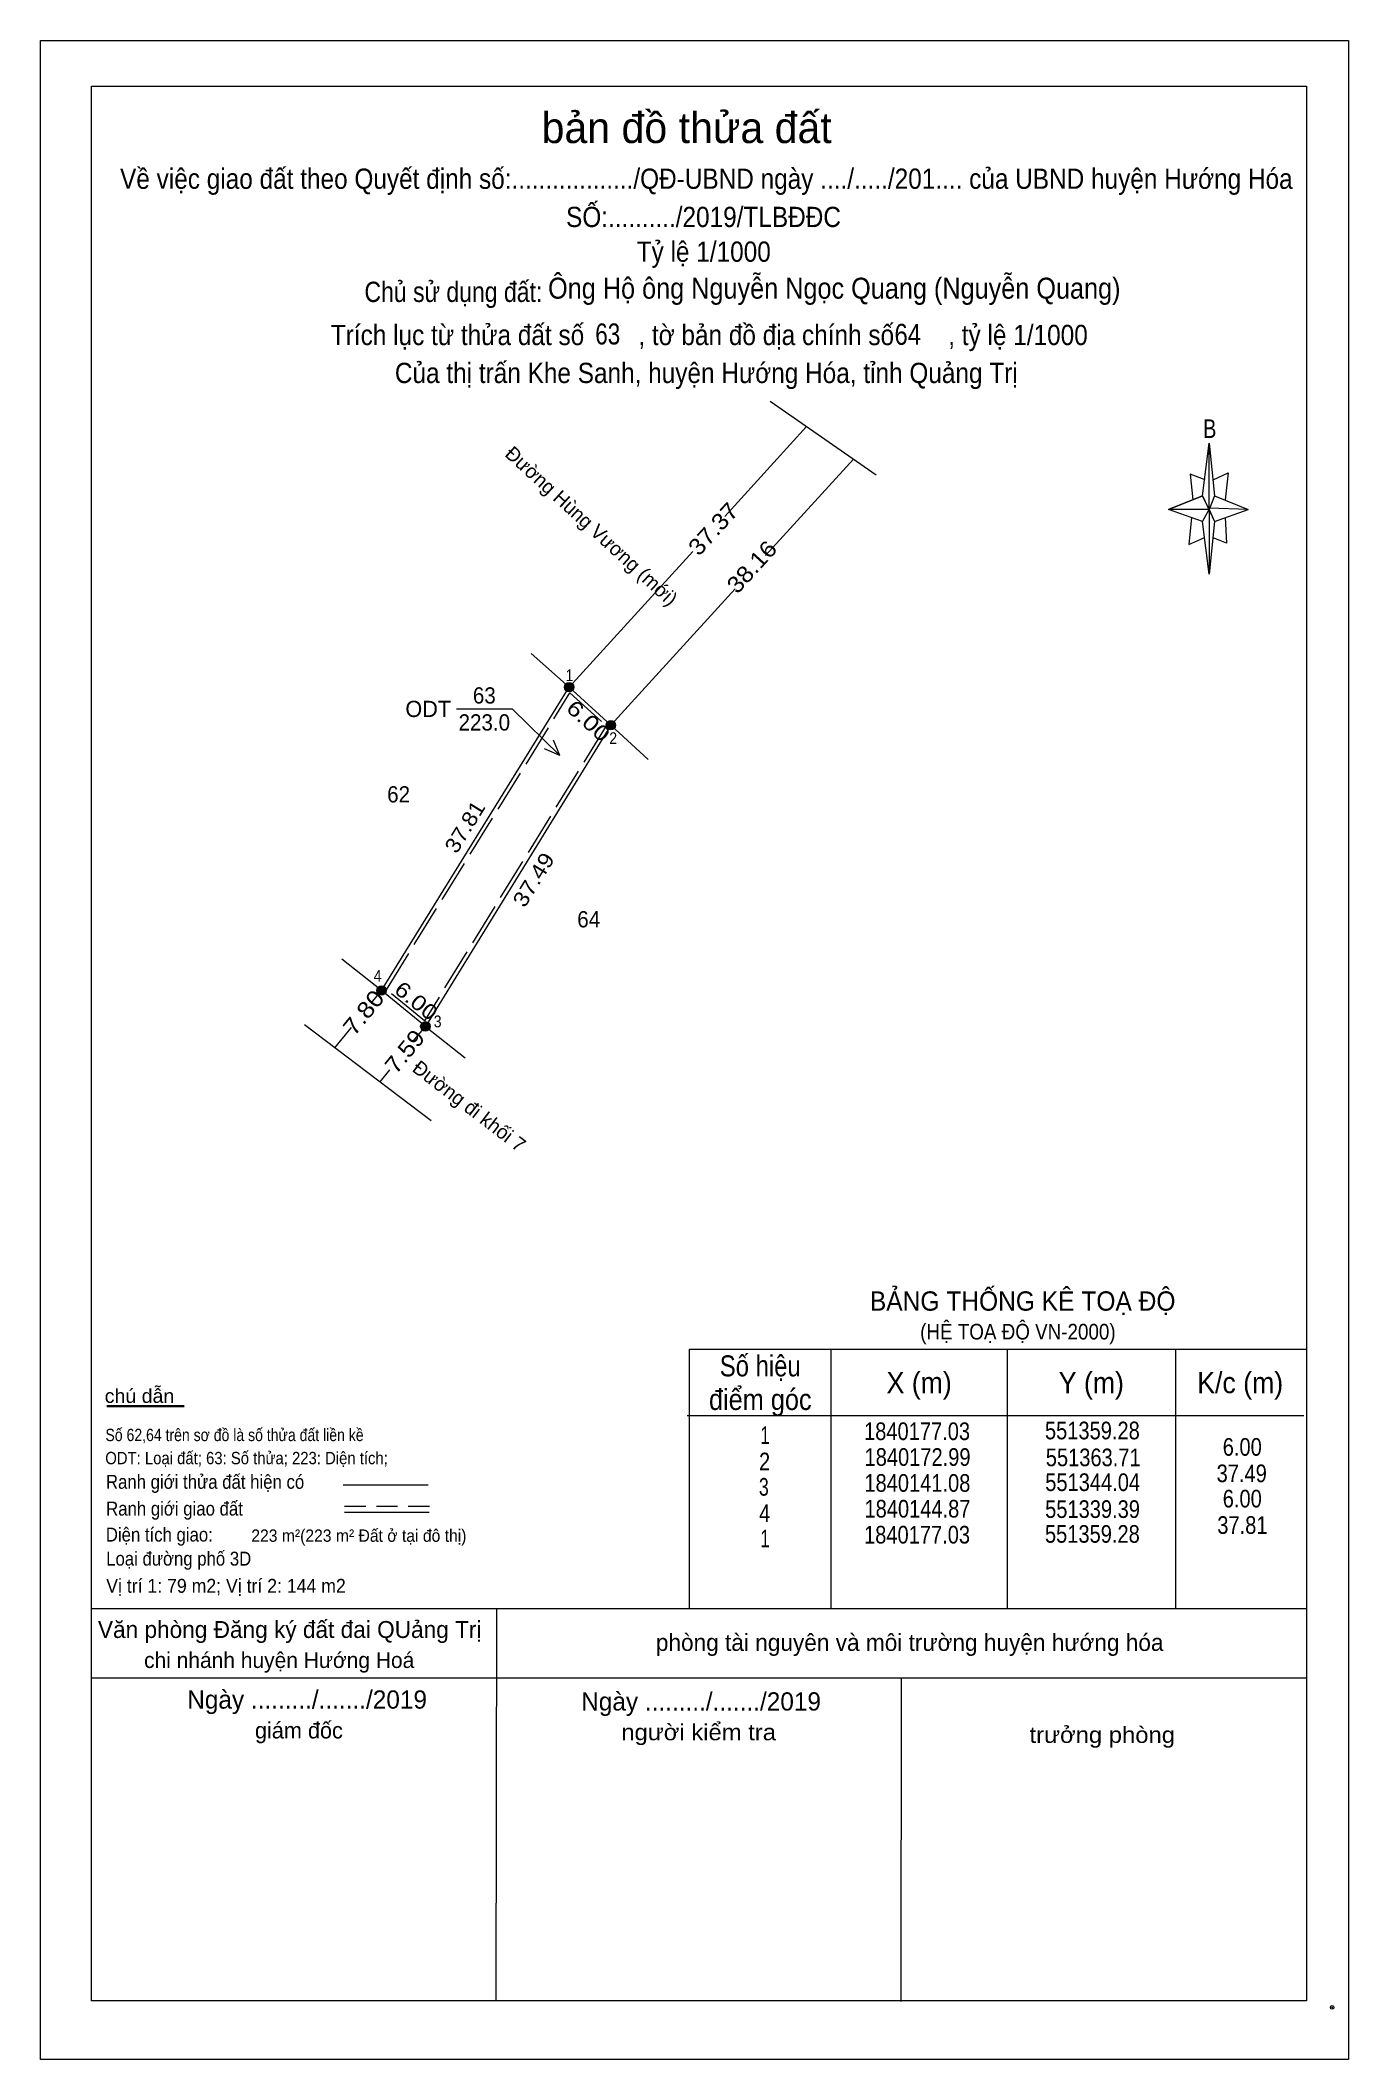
# Model space of a CAD drawing. Header units: metres. Extents: x 551303 to 551442, y 1840032 to 1840246.
import ezdxf
from ezdxf.enums import TextEntityAlignment as Align

# ---------------------------------------------------------------- set-up
doc = ezdxf.new("R2010")
doc.units = ezdxf.units.M
doc.header["$LTSCALE"] = 0.75
doc.header["$PDMODE"] = 32
doc.header["$PDSIZE"] = 0.375
doc.linetypes.add('LONG_DASHED', pattern=[7.5, 6, -1.5])
doc.linetypes.add('MEDIUM_DASHED', pattern=[4.5, 3, -1.5])
doc.layers.add('1', color=7, linetype='Continuous', lineweight=13)
doc.layers.add('23', color=7, linetype='Continuous', lineweight=13)

msp = doc.modelspace()

# ---------------------------------------------------------------- hatches: boundary and pattern name
at = {"layer": '1'}
for points in [[(551359.78, 1840177.03, 1), (551358.78, 1840177.03, 1)], [(551364.21, 1840172.99, 1), (551363.21, 1840172.99, 1)], [(551339.89, 1840144.87, 1), (551338.89, 1840144.87, 1)], [(551344.54, 1840141.08, 1), (551343.54, 1840141.08, 1)]]:
    msp.add_hatch(color=256, dxfattribs=at).paths.add_polyline_path(points)

# ---------------------------------------------------------------- linework, layer by layer
for p, q in [((551384.46, 1840204.64), (551375.78, 1840195.12)), ((551426.41, 1840197.29), (551427.12, 1840202.87)), ((551389.43, 1840201.19), (551380.1, 1840190.97)), ((551426.41, 1840194.57), (551422.83, 1840195.86)), ((551427.69, 1840197.29), (551431.27, 1840195.86)), ((551427.69, 1840194.57), (551427.12, 1840188.99)), ((551428.84, 1840195), (551428.98, 1840192.28)), ((551372.39, 1840191.41), (551359.28, 1840177.03)), ((551428.98, 1840192.28), (551427.55, 1840192.86)), ((551376.88, 1840187.43), (551363.71, 1840172.99)), ((551359.28, 1840177.03), (551355.27, 1840180.6)), ((551347.34, 1840174.72), (551353.23, 1840174.72)), ((551358.29, 1840169.78), (551353.23, 1840174.72)), ((551363.71, 1840172.99), (551367.65, 1840169.35)), ((551358.29, 1840169.78), (551356.68, 1840170.48)), ((551358.29, 1840169.78), (551357.64, 1840171.41)), ((551339.39, 1840144.87), (551335.17, 1840148.19)), ((551338.34, 1840143.58), (551339.39, 1840144.87)), ((551334.46, 1840138.82), (551336.21, 1840140.97)), ((551342.76, 1840139.51), (551344.04, 1840141.08)), ((551344.04, 1840141.08), (551348.26, 1840137.76)), ((551339.24, 1840135.2), (551340.28, 1840136.47)), ((551372.05, 1840106.89), (551437.44, 1840106.89)), ((551372.05, 1840079.41), (551372.05, 1840106.89)), ((551387.02, 1840106.89), (551387.02, 1840079.41)), ((551405.72, 1840106.89), (551405.72, 1840079.41)), ((551423.54, 1840106.89), (551423.54, 1840079.41)), ((551371.78, 1840099.84), (551437.17, 1840099.84)), ((551335.33, 1840092.49), (551344.33, 1840092.49)), ((551335.47, 1840089.61), (551344.46, 1840089.61)), ((551308.66, 1840079.41), (551437.44, 1840079.41)), ((551351.56, 1840037.78), (551351.6, 1840079.41)), ((551308.64, 1840037.82), (551308.66, 1840072.03)), ((551308.66, 1840072.03), (551437.44, 1840072.03)), ((551394.48, 1840037.75), (551394.51, 1840071.96))]:
    msp.add_line(p, q, dxfattribs=at)
at = {"layer": '1', "linetype": 'LONG_DASHED'}
for p, q in [((551359.37, 1840176.41), (551363.2, 1840172.92)), ((551363.2, 1840172.92), (551343.94, 1840141.68))]:
    msp.add_line(p, q, dxfattribs=at)
at = {"layer": '1', "lineweight": 35}
msp.add_line((551310.28, 1840100.83), (551318.46, 1840100.83), dxfattribs=at)
at = {"layer": '1', "linetype": 'MEDIUM_DASHED'}
msp.add_line((551335.47, 1840090.22), (551344.52, 1840090.22), dxfattribs=at)
at = {"layer": '1'}
for points in [[(551303.23, 1840245.56), (551441.91, 1840245.56), (551441.91, 1840031.59), (551303.23, 1840031.59)], [(551308.66, 1840240.72), (551437.44, 1840240.72), (551437.44, 1840037.83), (551308.66, 1840037.83)], [(551427.12, 1840202.87), (551427.69, 1840197.29), (551427.12, 1840195.86)], [(551427.12, 1840195.86), (551422.83, 1840195.86), (551426.41, 1840197.29), (551427.69, 1840194.57), (551431.27, 1840195.86), (551427.12, 1840196)], [(551427.12, 1840195.86), (551427.12, 1840188.99), (551426.41, 1840194.57)], [(551359.28, 1840177.03), (551363.71, 1840172.99), (551344.04, 1840141.08), (551339.39, 1840144.87)]]:
    msp.add_lwpolyline(points, close=True, dxfattribs=at)
for points in [[(551426.69, 1840199.01), (551425.12, 1840199.58), (551425.41, 1840196.86)], [(551427.55, 1840199.01), (551429.13, 1840199.72), (551428.84, 1840196.86)], [(551427.12, 1840195.86), (551426.41, 1840197.29), (551422.83, 1840195.86)], [(551427.12, 1840195.86), (551427.69, 1840194.57), (551431.27, 1840195.86)], [(551425.26, 1840195), (551424.98, 1840192.14), (551426.55, 1840192.86)]]:
    msp.add_lwpolyline(points, dxfattribs=at)
at = {"layer": '1', "linetype": 'LONG_DASHED'}
msp.add_lwpolyline([(551343.94, 1840141.68), (551339.91, 1840144.96), (551359.37, 1840176.41)], dxfattribs=at)
at = {"layer": '1'}
for centre in [(551359.28, 1840177.03), (551363.71, 1840172.99), (551339.39, 1840144.87), (551344.04, 1840141.08)]:
    msp.add_circle(centre, 0.5, dxfattribs=at)
msp.add_point((551440.16, 1840037.12), dxfattribs=at)
at = {"layer": '23'}
for p, q in [((551380.59, 1840207.33), (551391.84, 1840199.51)), ((551331.22, 1840141.28), (551344.65, 1840131.1))]:
    msp.add_line(p, q, dxfattribs=at)

# ---------------------------------------------------------------- texts
at = {"layer": '1'}
for s, height, p in [('bản đồ thửa đất', 3.257, (551371.74, 1840234.68)), (' Văn phòng Đăng ký đất đai QUảng Trị', 1.793, (551329.325, 1840076.27)), ('phòng tài nguyên và môi trường huyện hướng hóa', 1.793, (551395.38, 1840074.9)), ('chi nhánh huyện Hướng Hoá', 1.662, (551328.545, 1840073.09)), ('Ngày ........./......./2019', 1.932, (551331.505, 1840068.78)), ('Ngày ........./......./2019', 1.932, (551373.27, 1840068.58)), ('giám đốc', 1.717, (551330.635, 1840065.62))]:
    msp.add_text(s, height=height, dxfattribs=at).set_placement(p, align=Align.CENTER)
for s, height, width, p in [('Về việc giao đất theo Quyết định số:................../QĐ-UBND ngày ..../...../201.... của UBND huyện Hướng Hóa ', 2.146, 0.9, (551374.185, 1840229.83)), ('SỐ:........../2019/TLBĐĐC', 2.146, 0.9, (551373.525, 1840225.78)), ('Tỷ lệ 1/1000', 2.146, 0.9, (551373.55, 1840222.1)), ('Chủ sử dụng đất: ', 2.146, 0.85, (551347.35, 1840217.84)), ('Trích lục từ thửa đất số        , tờ bản đồ địa chính số        , tỷ lệ 1/1000', 2.146, 0.9, (551374.14, 1840213.27)), ('Của thị trấn Khe Sanh, huyện Hướng Hóa, tỉnh Quảng Trị', 2.146, 0.9, (551373.82, 1840209.25)), ('B', 1.971, 0.8, (551427.19, 1840203.43)), ('1', 1.25, 0.85, (551359.315, 1840177.66)), ('63', 1.718, 0.95, (551350.29, 1840175.29)), ('223.0', 1.718, 0.95, (551350.29, 1840172.43)), ('2', 1.25, 0.9, (551363.95, 1840170.99)), ('62', 1.718, 0.95, (551341.205, 1840164.81)), ('64', 1.718, 0.95, (551361.355, 1840151.57)), ('4', 1.25, 0.9, (551338.985, 1840145.81)), ('3', 1.25, 0.9, (551345.34, 1840140.98)), ('Số hiệu', 2.227, 0.85, (551379.54, 1840103.99)), ('X (m)', 2.227, 0.95, (551396.385, 1840102.21)), ('Y (m)', 2.227, 0.95, (551414.635, 1840102.21)), ('K/c (m)', 2.227, 0.95, (551430.415, 1840102.21)), ('điểm góc', 2.227, 0.9, (551379.545, 1840100.43)), ('551359.28', 1.871, 0.85, (551414.745, 1840097.32)), ('1', 1.871, 0.7, (551380.05, 1840096.83)), ('1840177.03', 1.871, 0.85, (551396.16, 1840097.24)), ('6.00', 1.871, 0.85, (551430.635, 1840095.58)), ('2', 1.871, 0.85, (551380, 1840094.03)), ('1840172.99', 1.871, 0.85, (551396.215, 1840094.51)), ('551363.71', 1.871, 0.85, (551414.835, 1840094.47)), ('3', 1.871, 0.75, (551379.92, 1840091.35)), ('1840141.08', 1.871, 0.85, (551396.195, 1840091.76)), ('551344.04', 1.871, 0.85, (551414.775, 1840091.84)), ('37.49', 1.871, 0.85, (551430.58, 1840092.78)), ('1840144.87', 1.871, 0.85, (551396.205, 1840089.03)), ('551339.39', 1.871, 0.85, (551414.765, 1840088.99)), ('6.00', 1.871, 0.85, (551430.635, 1840090.1)), ('4', 1.871, 0.85, (551380.005, 1840088.55)), ('37.81', 1.871, 0.85, (551430.65, 1840087.3)), ('1', 1.871, 0.7, (551380.05, 1840085.87)), ('1840177.03', 1.871, 0.85, (551396.16, 1840086.28)), ('551359.28', 1.871, 0.85, (551414.745, 1840086.36)), ('người kiểm tra', 1.717, 1.1, (551373.01, 1840065.43)), ('trưởng phòng', 1.717, 1.1, (551415.795, 1840065.15))]:
    msp.add_text(s, height=height, dxfattribs=dict(at, width=width)).set_placement(p, align=Align.CENTER)
for s, height, width, p in [('Ông Hộ ông Nguyễn Ngọc Quang (Nguyễn Quang)', 2.223, 0.9, (551357.05, 1840218.19)), ('63', 2.223, 0.8, (551362.05, 1840213.34)), ('64', 2.223, 0.85, (551393.77, 1840213.3)), ('BẢNG THỐNG KÊ TOẠ ĐỘ ', 2.049, 0.95, (551391.16, 1840110.95)), ('(HỆ TOẠ ĐỘ VN-2000)', 1.657, 0.9, (551396.49, 1840107.9)), ('chú dẫn', 1.476, 1.05, (551310.05, 1840101.18)), ('Số 62,64 trên sơ đồ là số thửa đất liền kề', 1.309, 0.85, (551310.13, 1840097.13)), ('ODT: Loại đất; 63: Số thửa; 223: Diện tích;', 1.309, 0.9, (551310.11, 1840094.68)), ('Ranh giới thửa đất hiện có ', 1.476, 0.9, (551310.18, 1840092.08)), ('Ranh giới giao đất', 1.476, 0.9, (551310.2, 1840089.24)), ('Diện tích giao: ', 1.474, 0.9, (551310.17, 1840086.49)), ('223 m²(223 m² Đất ở tại đô thị)', 1.309, 0.95, (551325.59, 1840086.46)), ('Loại đường phố 3D', 1.474, 0.9, (551310.21, 1840083.94)), ('Vị trí 1: 79 m2; Vị trí 2: 144 m2', 1.474, 0.95, (551310.21, 1840081.06))]:
    msp.add_text(s, height=height, dxfattribs=dict(at, width=width)).set_placement(p)
for s, rotation, p in [('Đường Hùng Vương (mới)', 317.519, (551361.1385, 1840193.5509)), ('Đường đi khối 7', 322.533, (551348.2338, 1840132.0319))]:
    msp.add_text(s, height=1.5, rotation=rotation, dxfattribs=at).set_placement(p, align=Align.CENTER)
for s, rotation, width, p in [('37.37', 47.636, 1.1, (551373.04, 1840190.82)), ('38.16', 47.636, 1.1, (551377.12, 1840186.81)), ('7.80', 50.818, 1.15, (551336.52, 1840139.97)), ('7.59', 50.818, 1.1, (551340.95, 1840135.93))]:
    msp.add_text(s, height=1.75, rotation=rotation, dxfattribs=dict(at, width=width)).set_placement(p)
msp.add_text('ODT', height=1.718, dxfattribs=at).set_placement((551346.77, 1840173.86), align=Align.RIGHT)
for s, rotation, width, p in [('6.00', 317.636, 1.25, (551360.7825, 1840172.8564)), ('37.81', 58.264, 1.1, (551348.9133, 1840161.8015)), ('37.49', 58.349, 1.15, (551356.1958, 1840156.1975)), ('6.00', 320.818, 1.2, (551342.5614, 1840143.1617))]:
    msp.add_text(s, height=1.61, rotation=rotation, dxfattribs=dict(at, width=width)).set_placement(p, align=Align.CENTER)

doc.saveas('drawing.dxf')
